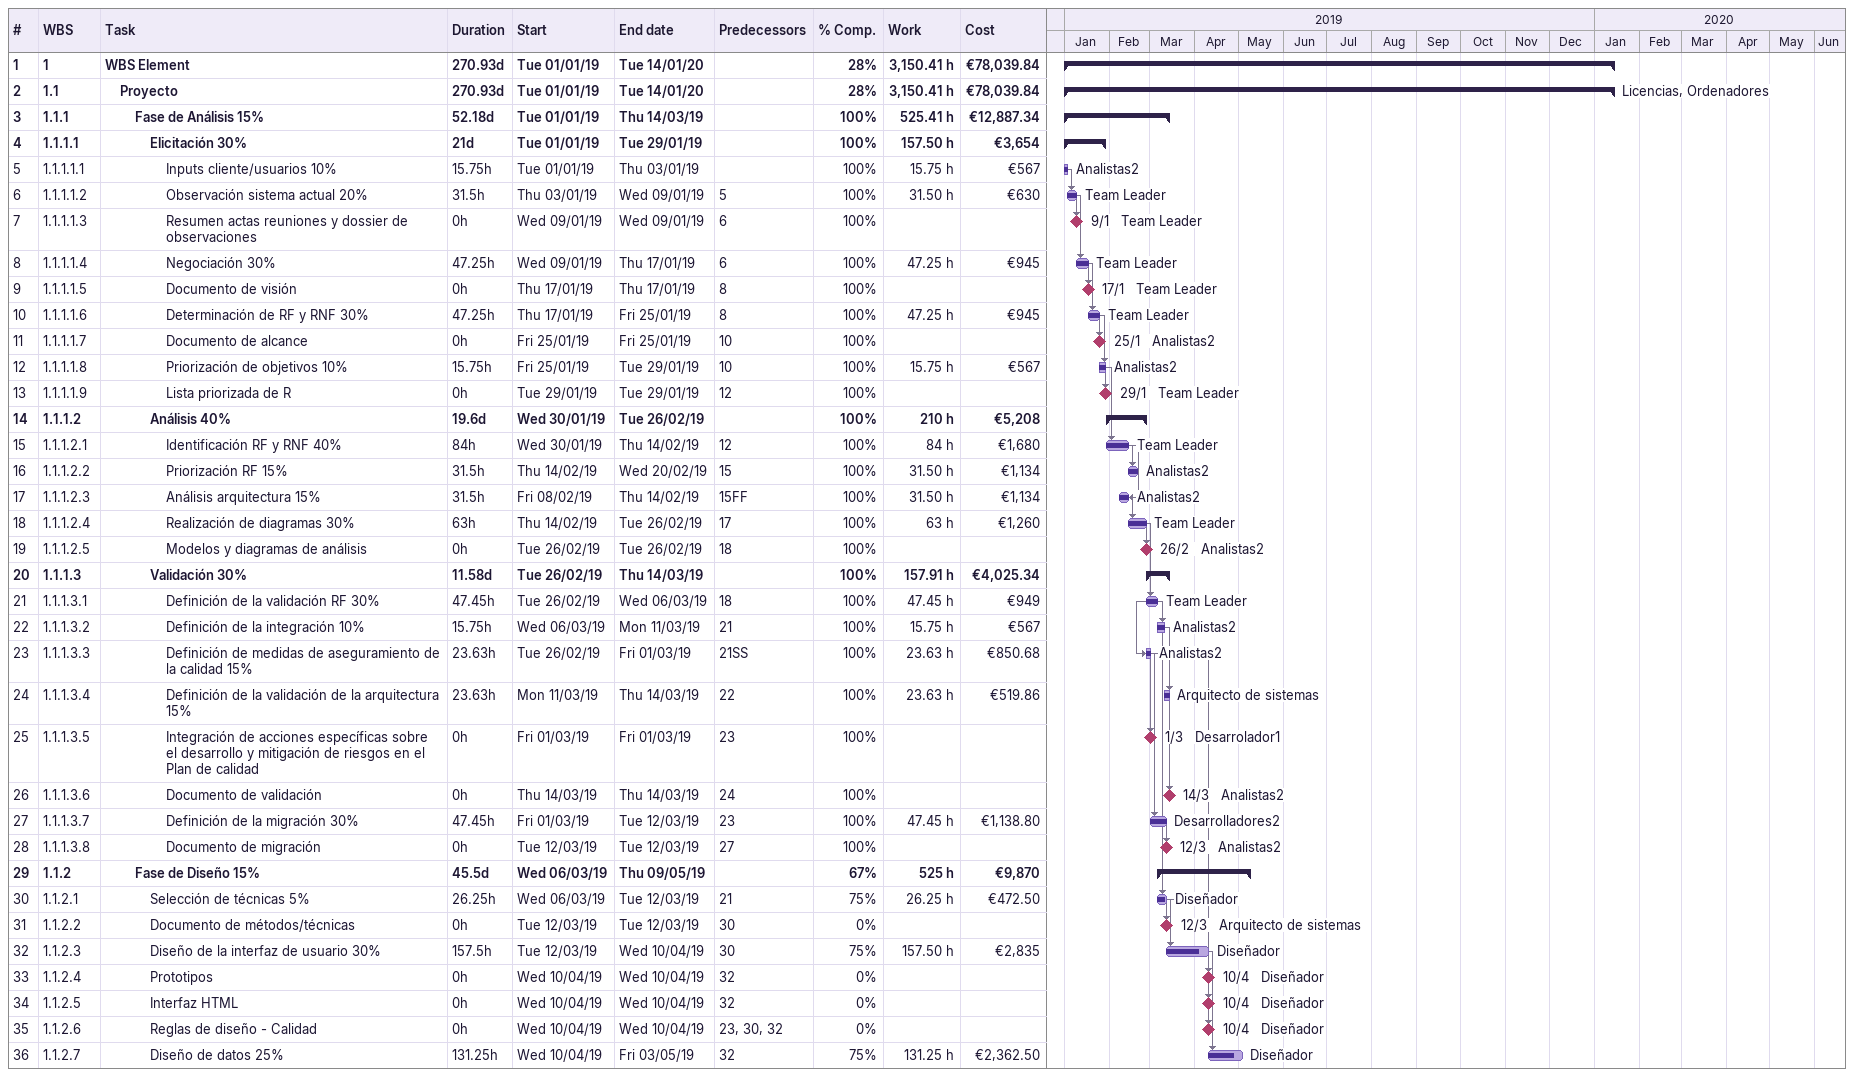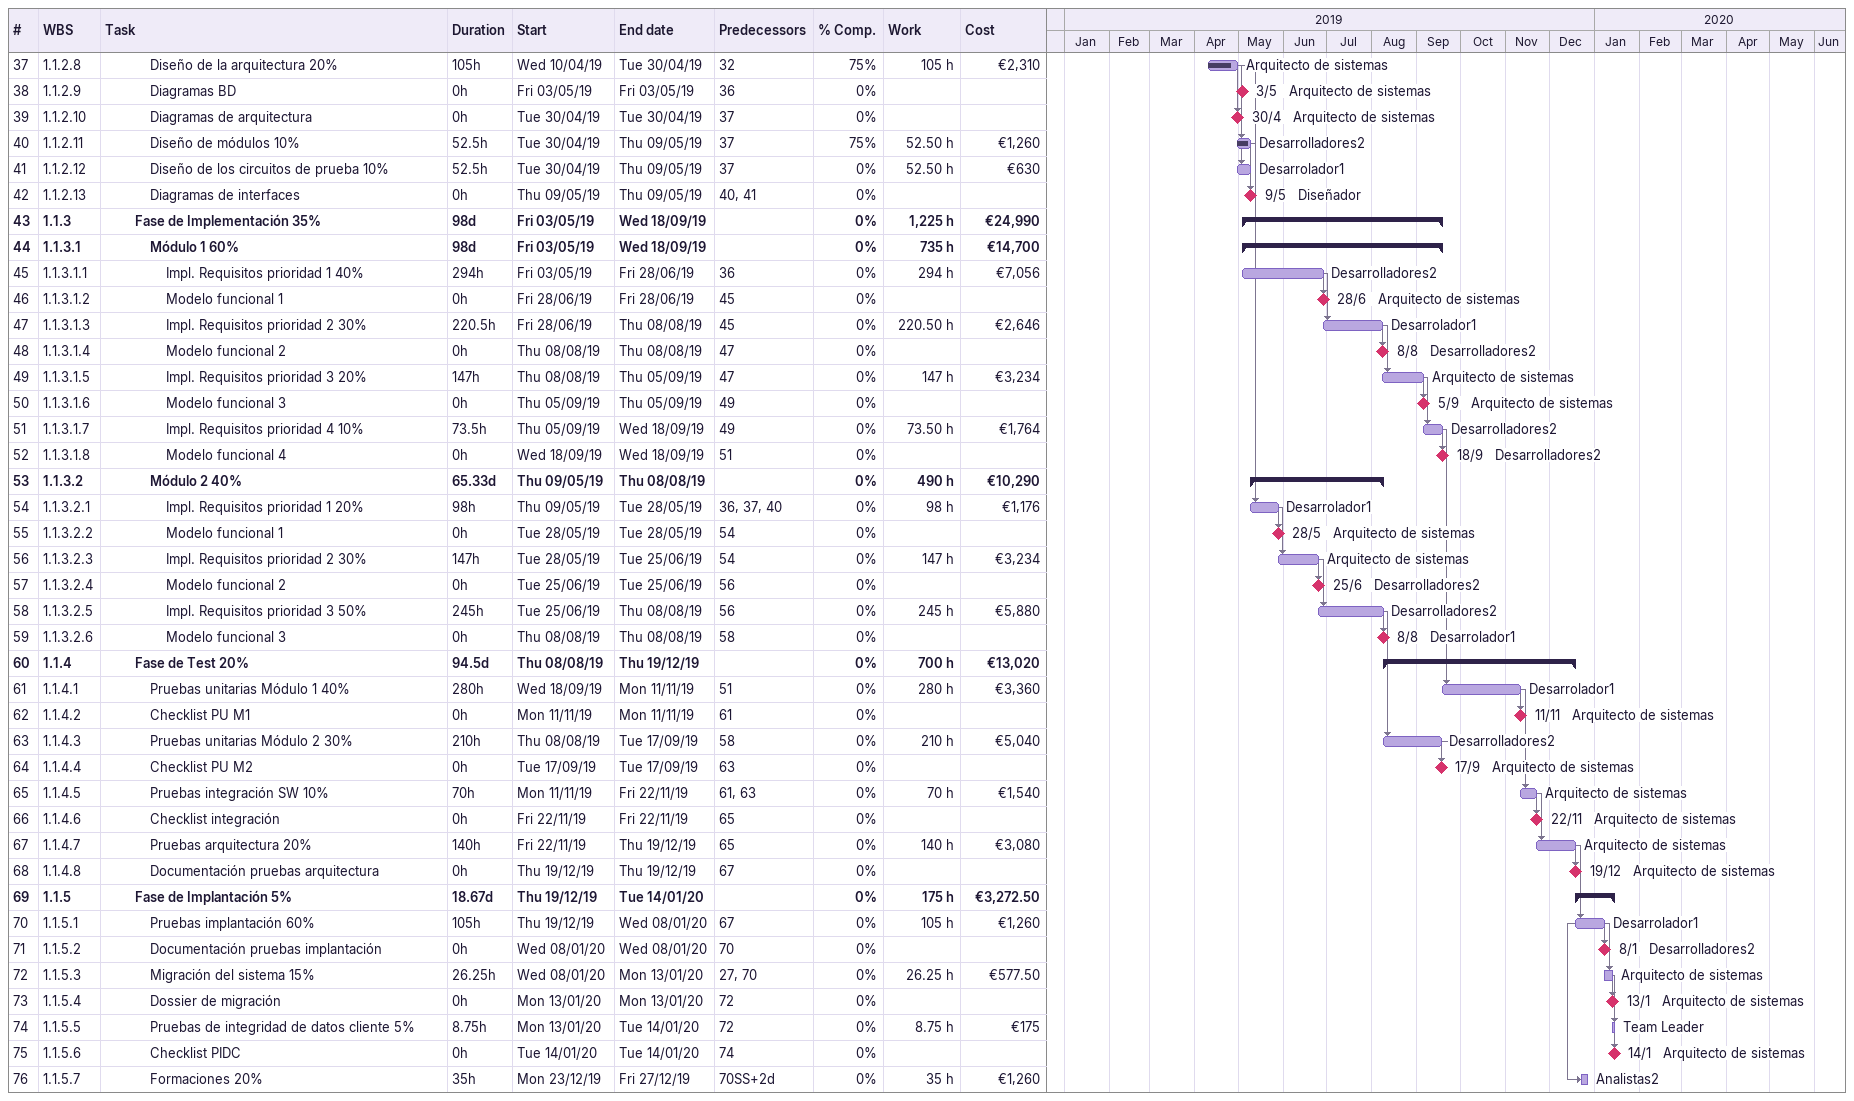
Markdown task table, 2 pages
| ID | WBS | Task | Duration | Start | Finish | Predecessors | Resources | % complete | Work (h) | Cost (€) |
|---|---|---|---|---|---|---|---|---|---|---|
| 1 | 1 | **WBS Element** | 270.93d | 2019-01-01 | 2020-01-14 |  |  | 28 | 3150.41 | 78039.84 |
| 2 | 1.1 | **Proyecto** | 270.93d | 2019-01-01 | 2020-01-14 |  | Licencias, Ordenadores | 28 | 3150.41 | 78039.84 |
| 3 | 1.1.1 | **Fase de Análisis 15%** | 52.18d | 2019-01-01 | 2019-03-14 |  |  | 100 | 525.41 | 12887.34 |
| 4 | 1.1.1.1 | **Elicitación 30%** | 21d | 2019-01-01 | 2019-01-29 |  |  | 100 | 157.50 | 3654 |
| 5 | 1.1.1.1.1 | Inputs cliente/usuarios 10% | 15.75h | 2019-01-01 | 2019-01-03 |  | Analistas2 | 100 | 15.75 | 567 |
| 6 | 1.1.1.1.2 | Observación sistema actual 20% | 31.5h | 2019-01-03 | 2019-01-09 | 5 | Team Leader | 100 | 31.50 | 630 |
| 7 | 1.1.1.1.3 | Resumen actas reuniones y dossier de observaciones | 0h | 2019-01-09 | 2019-01-09 | 6 | Team Leader | 100 |  |  |
| 8 | 1.1.1.1.4 | Negociación 30% | 47.25h | 2019-01-09 | 2019-01-17 | 6 | Team Leader | 100 | 47.25 | 945 |
| 9 | 1.1.1.1.5 | Documento de visión | 0h | 2019-01-17 | 2019-01-17 | 8 | Team Leader | 100 |  |  |
| 10 | 1.1.1.1.6 | Determinación de RF y RNF 30% | 47.25h | 2019-01-17 | 2019-01-25 | 8 | Team Leader | 100 | 47.25 | 945 |
| 11 | 1.1.1.1.7 | Documento de alcance | 0h | 2019-01-25 | 2019-01-25 | 10 | Analistas2 | 100 |  |  |
| 12 | 1.1.1.1.8 | Priorización de objetivos 10% | 15.75h | 2019-01-25 | 2019-01-29 | 10 | Analistas2 | 100 | 15.75 | 567 |
| 13 | 1.1.1.1.9 | Lista priorizada de R | 0h | 2019-01-29 | 2019-01-29 | 12 | Team Leader | 100 |  |  |
| 14 | 1.1.1.2 | **Análisis 40%** | 19.6d | 2019-01-30 | 2019-02-26 |  |  | 100 | 210 | 5208 |
| 15 | 1.1.1.2.1 | Identificación RF y RNF 40% | 84h | 2019-01-30 | 2019-02-14 | 12 | Team Leader | 100 | 84 | 1680 |
| 16 | 1.1.1.2.2 | Priorización RF 15% | 31.5h | 2019-02-14 | 2019-02-20 | 15 | Analistas2 | 100 | 31.50 | 1134 |
| 17 | 1.1.1.2.3 | Análisis arquitectura 15% | 31.5h | 2019-02-08 | 2019-02-14 | 15FF | Analistas2 | 100 | 31.50 | 1134 |
| 18 | 1.1.1.2.4 | Realización de diagramas 30% | 63h | 2019-02-14 | 2019-02-26 | 17 | Team Leader | 100 | 63 | 1260 |
| 19 | 1.1.1.2.5 | Modelos y diagramas de análisis | 0h | 2019-02-26 | 2019-02-26 | 18 | Analistas2 | 100 |  |  |
| 20 | 1.1.1.3 | **Validación 30%** | 11.58d | 2019-02-26 | 2019-03-14 |  |  | 100 | 157.91 | 4025.34 |
| 21 | 1.1.1.3.1 | Definición de la validación RF 30% | 47.45h | 2019-02-26 | 2019-03-06 | 18 | Team Leader | 100 | 47.45 | 949 |
| 22 | 1.1.1.3.2 | Definición de la integración 10% | 15.75h | 2019-03-06 | 2019-03-11 | 21 | Analistas2 | 100 | 15.75 | 567 |
| 23 | 1.1.1.3.3 | Definición de medidas de aseguramiento de la calidad 15% | 23.63h | 2019-02-26 | 2019-03-01 | 21SS | Analistas2 | 100 | 23.63 | 850.68 |
| 24 | 1.1.1.3.4 | Definición de la validación de la arquitectura 15% | 23.63h | 2019-03-11 | 2019-03-14 | 22 | Arquitecto de sistemas | 100 | 23.63 | 519.86 |
| 25 | 1.1.1.3.5 | Integración de acciones específicas sobre el desarrollo y mitigación de riesgos en el Plan de calidad | 0h | 2019-03-01 | 2019-03-01 | 23 | Desarrolador1 | 100 |  |  |
| 26 | 1.1.1.3.6 | Documento de validación | 0h | 2019-03-14 | 2019-03-14 | 24 | Analistas2 | 100 |  |  |
| 27 | 1.1.1.3.7 | Definición de la migración 30% | 47.45h | 2019-03-01 | 2019-03-12 | 23 | Desarrolladores2 | 100 | 47.45 | 1138.80 |
| 28 | 1.1.1.3.8 | Documento de migración | 0h | 2019-03-12 | 2019-03-12 | 27 | Analistas2 | 100 |  |  |
| 29 | 1.1.2 | **Fase de Diseño 15%** | 45.5d | 2019-03-06 | 2019-05-09 |  |  | 67 | 525 | 9870 |
| 30 | 1.1.2.1 | Selección de técnicas 5% | 26.25h | 2019-03-06 | 2019-03-12 | 21 | Diseñador | 75 | 26.25 | 472.50 |
| 31 | 1.1.2.2 | Documento de métodos/técnicas | 0h | 2019-03-12 | 2019-03-12 | 30 | Arquitecto de sistemas | 0 |  |  |
| 32 | 1.1.2.3 | Diseño de la interfaz de usuario 30% | 157.5h | 2019-03-12 | 2019-04-10 | 30 | Diseñador | 75 | 157.50 | 2835 |
| 33 | 1.1.2.4 | Prototipos | 0h | 2019-04-10 | 2019-04-10 | 32 | Diseñador | 0 |  |  |
| 34 | 1.1.2.5 | Interfaz HTML | 0h | 2019-04-10 | 2019-04-10 | 32 | Diseñador | 0 |  |  |
| 35 | 1.1.2.6 | Reglas de diseño - Calidad | 0h | 2019-04-10 | 2019-04-10 | 23, 30, 32 | Diseñador | 0 |  |  |
| 36 | 1.1.2.7 | Diseño de datos 25% | 131.25h | 2019-04-10 | 2019-05-03 | 32 | Diseñador | 75 | 131.25 | 2362.50 |
| 37 | 1.1.2.8 | Diseño de la arquitectura 20% | 105h | 2019-04-10 | 2019-04-30 | 32 | Arquitecto de sistemas | 75 | 105 | 2310 |
| 38 | 1.1.2.9 | Diagramas BD | 0h | 2019-05-03 | 2019-05-03 | 36 | Arquitecto de sistemas | 0 |  |  |
| 39 | 1.1.2.10 | Diagramas de arquitectura | 0h | 2019-04-30 | 2019-04-30 | 37 | Arquitecto de sistemas | 0 |  |  |
| 40 | 1.1.2.11 | Diseño de módulos 10% | 52.5h | 2019-04-30 | 2019-05-09 | 37 | Desarrolladores2 | 75 | 52.50 | 1260 |
| 41 | 1.1.2.12 | Diseño de los circuitos de prueba 10% | 52.5h | 2019-04-30 | 2019-05-09 | 37 | Desarrolador1 | 0 | 52.50 | 630 |
| 42 | 1.1.2.13 | Diagramas de interfaces | 0h | 2019-05-09 | 2019-05-09 | 40, 41 | Diseñador | 0 |  |  |
| 43 | 1.1.3 | **Fase de Implementación 35%** | 98d | 2019-05-03 | 2019-09-18 |  |  | 0 | 1225 | 24990 |
| 44 | 1.1.3.1 | **Módulo 1 60%** | 98d | 2019-05-03 | 2019-09-18 |  |  | 0 | 735 | 14700 |
| 45 | 1.1.3.1.1 | Impl. Requisitos prioridad 1 40% | 294h | 2019-05-03 | 2019-06-28 | 36 | Desarrolladores2 | 0 | 294 | 7056 |
| 46 | 1.1.3.1.2 | Modelo funcional 1 | 0h | 2019-06-28 | 2019-06-28 | 45 | Arquitecto de sistemas | 0 |  |  |
| 47 | 1.1.3.1.3 | Impl. Requisitos prioridad 2 30% | 220.5h | 2019-06-28 | 2019-08-08 | 45 | Desarrolador1 | 0 | 220.50 | 2646 |
| 48 | 1.1.3.1.4 | Modelo funcional 2 | 0h | 2019-08-08 | 2019-08-08 | 47 | Desarrolladores2 | 0 |  |  |
| 49 | 1.1.3.1.5 | Impl. Requisitos prioridad 3 20% | 147h | 2019-08-08 | 2019-09-05 | 47 | Arquitecto de sistemas | 0 | 147 | 3234 |
| 50 | 1.1.3.1.6 | Modelo funcional 3 | 0h | 2019-09-05 | 2019-09-05 | 49 | Arquitecto de sistemas | 0 |  |  |
| 51 | 1.1.3.1.7 | Impl. Requisitos prioridad 4 10% | 73.5h | 2019-09-05 | 2019-09-18 | 49 | Desarrolladores2 | 0 | 73.50 | 1764 |
| 52 | 1.1.3.1.8 | Modelo funcional 4 | 0h | 2019-09-18 | 2019-09-18 | 51 | Desarrolladores2 | 0 |  |  |
| 53 | 1.1.3.2 | **Módulo 2 40%** | 65.33d | 2019-05-09 | 2019-08-08 |  |  | 0 | 490 | 10290 |
| 54 | 1.1.3.2.1 | Impl. Requisitos prioridad 1 20% | 98h | 2019-05-09 | 2019-05-28 | 36, 37, 40 | Desarrolador1 | 0 | 98 | 1176 |
| 55 | 1.1.3.2.2 | Modelo funcional 1 | 0h | 2019-05-28 | 2019-05-28 | 54 | Arquitecto de sistemas | 0 |  |  |
| 56 | 1.1.3.2.3 | Impl. Requisitos prioridad 2 30% | 147h | 2019-05-28 | 2019-06-25 | 54 | Arquitecto de sistemas | 0 | 147 | 3234 |
| 57 | 1.1.3.2.4 | Modelo funcional 2 | 0h | 2019-06-25 | 2019-06-25 | 56 | Desarrolladores2 | 0 |  |  |
| 58 | 1.1.3.2.5 | Impl. Requisitos prioridad 3 50% | 245h | 2019-06-25 | 2019-08-08 | 56 | Desarrolladores2 | 0 | 245 | 5880 |
| 59 | 1.1.3.2.6 | Modelo funcional 3 | 0h | 2019-08-08 | 2019-08-08 | 58 | Desarrolador1 | 0 |  |  |
| 60 | 1.1.4 | **Fase de Test 20%** | 94.5d | 2019-08-08 | 2019-12-19 |  |  | 0 | 700 | 13020 |
| 61 | 1.1.4.1 | Pruebas unitarias Módulo 1 40% | 280h | 2019-09-18 | 2019-11-11 | 51 | Desarrolador1 | 0 | 280 | 3360 |
| 62 | 1.1.4.2 | Checklist PU M1 | 0h | 2019-11-11 | 2019-11-11 | 61 | Arquitecto de sistemas | 0 |  |  |
| 63 | 1.1.4.3 | Pruebas unitarias Módulo 2 30% | 210h | 2019-08-08 | 2019-09-17 | 58 | Desarrolladores2 | 0 | 210 | 5040 |
| 64 | 1.1.4.4 | Checklist PU M2 | 0h | 2019-09-17 | 2019-09-17 | 63 | Arquitecto de sistemas | 0 |  |  |
| 65 | 1.1.4.5 | Pruebas integración SW 10% | 70h | 2019-11-11 | 2019-11-22 | 61, 63 | Arquitecto de sistemas | 0 | 70 | 1540 |
| 66 | 1.1.4.6 | Checklist integración | 0h | 2019-11-22 | 2019-11-22 | 65 | Arquitecto de sistemas | 0 |  |  |
| 67 | 1.1.4.7 | Pruebas arquitectura 20% | 140h | 2019-11-22 | 2019-12-19 | 65 | Arquitecto de sistemas | 0 | 140 | 3080 |
| 68 | 1.1.4.8 | Documentación pruebas arquitectura | 0h | 2019-12-19 | 2019-12-19 | 67 | Arquitecto de sistemas | 0 |  |  |
| 69 | 1.1.5 | **Fase de Implantación 5%** | 18.67d | 2019-12-19 | 2020-01-14 |  |  | 0 | 175 | 3272.50 |
| 70 | 1.1.5.1 | Pruebas implantación 60% | 105h | 2019-12-19 | 2020-01-08 | 67 | Desarrolador1 | 0 | 105 | 1260 |
| 71 | 1.1.5.2 | Documentación pruebas implantación | 0h | 2020-01-08 | 2020-01-08 | 70 | Desarrolladores2 | 0 |  |  |
| 72 | 1.1.5.3 | Migración del sistema 15% | 26.25h | 2020-01-08 | 2020-01-13 | 27, 70 | Arquitecto de sistemas | 0 | 26.25 | 577.50 |
| 73 | 1.1.5.4 | Dossier de migración | 0h | 2020-01-13 | 2020-01-13 | 72 | Arquitecto de sistemas | 0 |  |  |
| 74 | 1.1.5.5 | Pruebas de integridad de datos cliente 5% | 8.75h | 2020-01-13 | 2020-01-14 | 72 | Team Leader | 0 | 8.75 | 175 |
| 75 | 1.1.5.6 | Checklist PIDC | 0h | 2020-01-14 | 2020-01-14 | 74 | Arquitecto de sistemas | 0 |  |  |
| 76 | 1.1.5.7 | Formaciones 20% | 35h | 2019-12-23 | 2019-12-27 | 70SS+2d | Analistas2 | 0 | 35 | 1260 |
